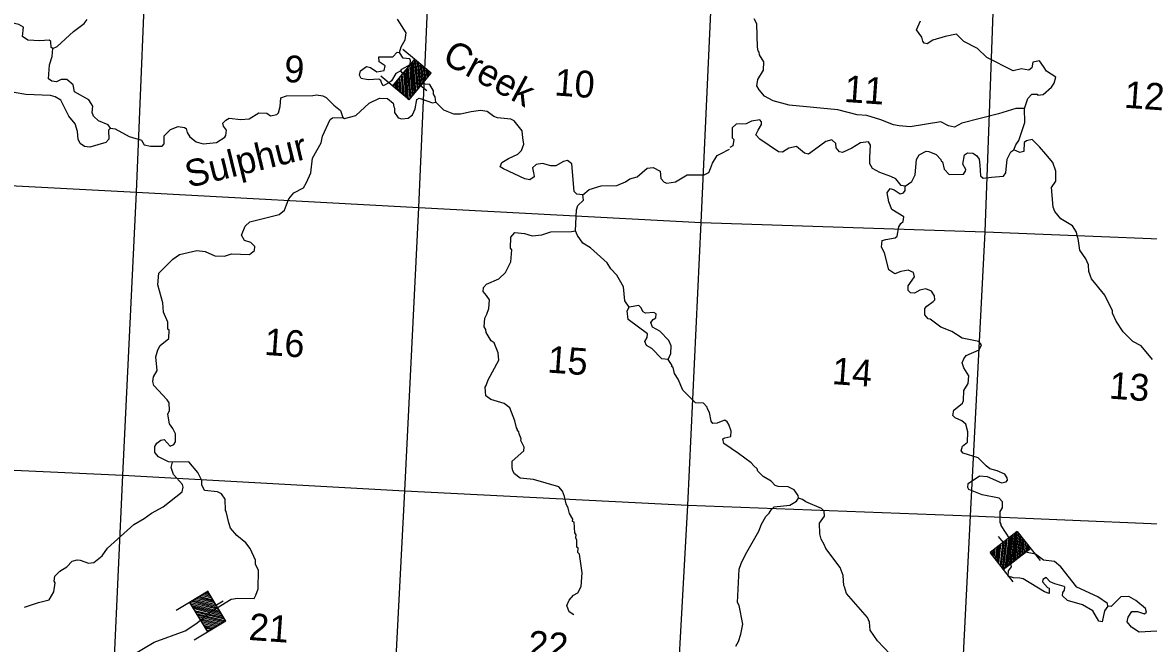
# Model space of a CAD drawing. Extents: x -2721949 to 2144400, y 208501 to 16582360.
# Drawn here: x 621852 to 642856, y 16490511 to 16502098 of the extents above; entities that cross this region are included whole.
import ezdxf

# ---------------------------------------------------------------- set-up
doc = ezdxf.new("R2010")
doc.units = 0
for name, color, linetype in [('L13', 7, 'Continuous'), ('L14', 7, 'Continuous'), ('L3', 7, 'Continuous'), ('L4', 7, 'Continuous'), ('L6', 7, 'Continuous')]:
    doc.layers.add(name, color=color, linetype=linetype)

msp = doc.modelspace()

# ---------------------------------------------------------------- linework, layer by layer
at = {"layer": 'L13'}
for points in [[(627642, 16467183), (628019, 16472303), (628299, 16477597), (628490, 16482814), (628711, 16488095), (628981, 16493357), (629244, 16498644), (629474, 16503925), (629730, 16509238), (629904, 16514330)], [(632956, 16466943), (633270, 16472008), (633510, 16477322), (633745, 16482561), (633972, 16487817), (634260, 16493094), (634513, 16498365), (634752, 16503654), (634969, 16508995), (635209, 16514096)], [(622431, 16467457), (622709, 16472492), (623000, 16477811), (623261, 16483064), (623483, 16488354), (623721, 16493652), (623976, 16498931), (624195, 16504188), (624408, 16509470), (624549, 16512715)], [(638535, 16471203), (638535, 16471789), (638796, 16477051), (639034, 16482331), (639270, 16487587), (639534, 16492890), (639807, 16498194), (640003, 16503477), (640266, 16508764), (640281, 16509238)], [(612387, 16499505), (618657, 16499213), (623976, 16498931), (629244, 16498644), (634513, 16498365), (639807, 16498194), (645073, 16497982), (650191, 16497706), (655480, 16497459), (660527, 16497247)], [(612143, 16494240), (618450, 16493897), (623721, 16493652), (628981, 16493357), (634260, 16493094), (639534, 16492890), (644816, 16492670), (649947, 16492334), (655214, 16492139), (660521, 16491925), (660663, 16491923)]]:
    msp.add_lwpolyline(points, dxfattribs=at)
at = {"layer": 'L3'}
for points in [[(622419, 16501612), (622387, 16501631), (622378, 16501741), (622347, 16501768), (622178, 16501755), (621953, 16501771), (621849, 16501837), (621870, 16502012), (621782, 16502060), (621304, 16502169)], [(622419, 16501612), (622497, 16501648), (622802, 16501928), (623005, 16502081), (623060, 16502152)], [(628883, 16501540), (628916, 16501647), (628992, 16501775), (629010, 16501908), (628844, 16502163)], [(640541, 16500493), (640382, 16500496), (640057, 16500393), (639375, 16500217), (639235, 16500143), (639128, 16500167), (638983, 16500245), (638408, 16500152), (638208, 16500167), (638101, 16500191), (637865, 16500283), (637602, 16500361), (637419, 16500374), (637058, 16500467), (636152, 16500557), (635856, 16500637), (635695, 16500724), (635595, 16500840), (635550, 16500919), (635567, 16501035), (635672, 16501211), (635683, 16501361), (635600, 16501492), (635595, 16501543), (635572, 16501570), (635560, 16501638), (635550, 16502074), (635498, 16502169)], [(640541, 16500493), (640605, 16500680), (640677, 16500759), (640778, 16500760), (640793, 16500742), (640894, 16500752), (641047, 16500891), (641094, 16500963), (641127, 16501078), (640951, 16501191), (640899, 16501279), (640823, 16501384), (640696, 16501360), (640679, 16501253), (640626, 16501206), (640486, 16501233), (640332, 16501194), (639840, 16501447), (639667, 16501610), (639409, 16501746), (639277, 16501881), (639064, 16501837), (638834, 16501770), (638728, 16501703), (638671, 16501715), (638648, 16501750), (638628, 16501827), (638529, 16501960), (638600, 16502130)], [(623492, 16500129), (623447, 16500191), (623268, 16500262), (623174, 16500353), (623154, 16500421), (623162, 16500538), (623086, 16500652), (622821, 16500805), (622797, 16500932), (622679, 16501033), (622570, 16501032), (622483, 16500988), (622400, 16501003), (622337, 16501049), (622355, 16501307), (622408, 16501462), (622419, 16501612)], [(628141, 16501117), (628156, 16501199), (628270, 16501275), (628344, 16501261), (628464, 16501177), (628599, 16501201), (628614, 16501292), (628502, 16501367), (628501, 16501459), (628760, 16501457), (628841, 16501543), (628883, 16501540)], [(628909, 16501196), (628928, 16501228), (629085, 16501317), (629090, 16501392), (629075, 16501418), (628951, 16501435), (628883, 16501540)], [(628909, 16501196), (628813, 16501144), (628736, 16501007), (628700, 16500976), (628579, 16500918), (628557, 16500961), (628536, 16501013), (628496, 16501041), (628302, 16501030), (628170, 16501056), (628141, 16501117)], [(629561, 16500613), (629552, 16500714), (629521, 16500758), (629518, 16500825), (629451, 16500939), (629193, 16500957), (628931, 16501160), (628909, 16501196)], [(623492, 16500129), (623456, 16500090), (623461, 16499922), (623406, 16499859), (623107, 16499772), (623007, 16499787), (622928, 16499843), (622892, 16499921), (622877, 16500064), (622837, 16500210), (622713, 16500352), (622567, 16500647), (622463, 16500714), (622373, 16500737), (621914, 16500753), (621699, 16500794)], [(623492, 16500129), (623583, 16500114), (623841, 16499970), (624070, 16499903), (624123, 16499816), (624238, 16499791), (624456, 16499792), (624492, 16499831), (624494, 16499982), (624612, 16500099), (624758, 16500155), (624874, 16500138), (624906, 16500119), (624926, 16500043), (624970, 16499964), (625089, 16499872), (625220, 16499837), (625473, 16499861), (625623, 16499959), (625642, 16499991), (625657, 16500090), (625604, 16500161), (625591, 16500221), (625645, 16500275), (625707, 16500313), (625923, 16500289), (626082, 16500302), (626258, 16500415), (626408, 16500405), (626480, 16500358), (626599, 16500383), (626626, 16500414), (626659, 16500529), (626671, 16500695), (626774, 16500730), (627269, 16500736), (627336, 16500748), (627452, 16500731), (627517, 16500701), (627657, 16500557), (627784, 16500456), (627825, 16500328)], [(627825, 16500328), (627857, 16500309), (628070, 16500360), (628321, 16500593), (628512, 16500688), (628662, 16500678), (628765, 16500595), (628777, 16500527), (628792, 16500501), (628794, 16500417), (628862, 16500320), (628928, 16500299), (629046, 16500315), (629126, 16500376), (629176, 16500490), (629205, 16500664), (629248, 16500686), (629306, 16500665), (629502, 16500600), (629561, 16500613)], [(632307, 16498884), (632191, 16498892), (632144, 16498946), (632098, 16499460), (632019, 16499524), (631942, 16499504), (631802, 16499422), (631710, 16499421), (631554, 16499465), (631436, 16499449), (631364, 16499387), (631383, 16499293), (631389, 16499268), (631394, 16499217), (631315, 16499164), (631224, 16499179), (630827, 16499367), (630763, 16499405), (630794, 16499486), (630917, 16499561), (631090, 16499641), (631162, 16499711), (631203, 16499825), (631187, 16499944), (631171, 16500079), (631026, 16500265), (630961, 16500295), (630712, 16500321), (630646, 16500342), (630519, 16500435), (630395, 16500453), (630218, 16500432), (630022, 16500387), (629897, 16500388), (629709, 16500460), (629561, 16500613)], [(640343, 16499720), (640384, 16499818), (640440, 16499897), (640547, 16500233), (640541, 16500493)], [(624651, 16493894), (624576, 16493900), (624390, 16493997), (624321, 16494077), (624320, 16494186), (624358, 16494250), (624429, 16494304), (624497, 16494316), (624605, 16494191), (624675, 16494227), (624703, 16494276), (624706, 16494426), (624654, 16494522), (624624, 16494566), (624593, 16494610), (624564, 16494788), (624595, 16494861), (624588, 16495004), (624550, 16495057), (624302, 16495325), (624282, 16495402), (624296, 16495485), (624364, 16495606), (624340, 16495858), (624375, 16495990), (624422, 16496070), (624582, 16496201), (624585, 16496360), (624562, 16496378), (624562, 16496504), (624484, 16496693), (624471, 16496870), (624378, 16497203), (624394, 16497420), (624656, 16497685), (624779, 16497768), (625102, 16497846), (625260, 16497826), (625438, 16497746), (625622, 16497741), (625751, 16497782), (626084, 16497767), (626182, 16497843), (626187, 16497918), (626109, 16497991), (625994, 16498032), (625934, 16498129), (626005, 16498299), (626095, 16498377), (626640, 16498513), (626738, 16498598), (626779, 16498696), (626820, 16498810), (626912, 16498921), (627095, 16499016), (627152, 16499112), (627232, 16499291), (627260, 16499565), (627423, 16499855), (627448, 16499978), (627588, 16500286), (627632, 16500317), (627825, 16500328)], [(638320, 16499045), (638245, 16499059), (638145, 16499184), (638048, 16499224), (637844, 16499297), (637707, 16499374), (637655, 16499462), (637655, 16499579), (637672, 16499812), (637634, 16499873), (637482, 16499851), (637324, 16499753), (637151, 16499674), (637094, 16499686), (637032, 16499757), (637021, 16499842), (636950, 16499906), (636840, 16499880), (636627, 16499720), (636513, 16499644), (636439, 16499658), (636289, 16499786), (636144, 16499754), (636030, 16499679), (635955, 16499684), (635604, 16499919), (635534, 16499999), (635574, 16500088), (635640, 16500192), (635636, 16500243), (635605, 16500279), (635452, 16500256), (635348, 16500205), (635164, 16500201), (635092, 16500131), (635087, 16499948), (635118, 16499912), (635101, 16499796), (635049, 16499766)], [(642932, 16495810), (642717, 16496068), (642563, 16496146), (642384, 16496326), (642256, 16496528), (642183, 16496675), (642186, 16496717), (642040, 16497012), (641794, 16497314), (641745, 16497452), (641737, 16497578), (641687, 16497690), (641573, 16497849), (641547, 16498068), (641532, 16498095), (641513, 16498188), (641438, 16498302), (641222, 16498435), (641106, 16498569), (641078, 16498655), (641046, 16499017), (641130, 16499136), (641126, 16499321), (641071, 16499484), (640940, 16499644), (640824, 16499778), (640683, 16499913), (640581, 16499887), (640537, 16499857), (640533, 16499690), (640457, 16499670), (640343, 16499720)], [(632307, 16498884), (632423, 16498984), (632646, 16499052), (632939, 16499056), (633103, 16499128), (633182, 16499181), (633319, 16499221), (633507, 16499383), (633616, 16499392), (633745, 16499324), (633760, 16499189), (633822, 16499118), (633871, 16499098), (634032, 16499128), (634251, 16499255), (634569, 16499257), (634656, 16499301), (634686, 16499374), (634726, 16499471), (634812, 16499616), (634873, 16499645), (635038, 16499733)], [(638320, 16499045), (638443, 16499129), (638502, 16499258), (638531, 16499541), (638579, 16499629), (638709, 16499695), (638759, 16499692), (638897, 16499632), (638983, 16499542), (638989, 16499508), (639013, 16499498), (639045, 16499362), (639139, 16499263), (639407, 16499269), (639444, 16499324), (639447, 16499358), (639395, 16499454), (639424, 16499627), (639477, 16499665), (639577, 16499658), (639650, 16499619), (639695, 16499549), (639712, 16499439), (639723, 16499237), (639770, 16499192), (639930, 16499214), (640149, 16499232), (640195, 16499296), (640222, 16499545), (640290, 16499682), (640343, 16499720)], [(632167, 16498208), (632187, 16498600), (632209, 16498682), (632317, 16498783), (632307, 16498884)], [(640373, 16492219), (640348, 16492338), (640107, 16492715), (640109, 16492740), (640086, 16492767), (640092, 16492976), (640130, 16493040), (640130, 16493157), (640068, 16493220), (639755, 16493285), (639503, 16493387), (639488, 16493421), (639494, 16493496), (639705, 16493640), (639846, 16493630), (640114, 16493510), (640199, 16493529), (640226, 16493560), (640221, 16493603), (640176, 16493673), (640030, 16493734), (639898, 16493768), (639827, 16493824), (639679, 16493976), (639401, 16494063), (639362, 16494108), (639385, 16494190), (639482, 16494267), (639488, 16494459), (639448, 16494604), (639377, 16494668), (639247, 16494719), (639208, 16494764), (639224, 16494863), (639384, 16494994), (639404, 16495042), (639410, 16495234), (639494, 16495362), (639504, 16495504), (639414, 16495653), (639379, 16495747), (639410, 16495820), (639456, 16495884), (639698, 16495992), (639738, 16496081), (639692, 16496143), (639379, 16496207), (639187, 16496330), (638984, 16496412), (638785, 16496560), (638744, 16496571), (638682, 16496643), (638682, 16496760), (638719, 16496807), (638842, 16496891), (638870, 16496922), (638867, 16496998), (638806, 16497086), (638700, 16497127), (638590, 16497101), (638494, 16497049), (638419, 16497055), (638372, 16497100), (638370, 16497184), (638491, 16497351), (638472, 16497436), (638374, 16497477), (638238, 16497453), (638127, 16497411), (638015, 16497486), (637929, 16497802), (637878, 16497906), (637887, 16498031), (637955, 16498051), (638133, 16498080), (638169, 16498111), (638198, 16498284), (638236, 16498349), (638281, 16498387), (638295, 16498470), (638071, 16498611), (638014, 16498749), (637984, 16498919), (638040, 16498999), (638114, 16498977), (638226, 16498902), (638286, 16498922), (638314, 16498962), (638320, 16499045)], [(632144, 16492778), (632112, 16492789), (632115, 16492830), (632055, 16492935), (632029, 16493037), (631993, 16493115), (631961, 16493251), (631926, 16493354), (631857, 16493435), (631381, 16493569), (631132, 16493595), (631029, 16493678), (630999, 16493731), (630987, 16493798), (630987, 16493916), (631202, 16494109), (631207, 16494176), (631149, 16494297), (631151, 16494331), (631116, 16494425), (631110, 16494459), (631086, 16494477), (631088, 16494502), (631066, 16494538), (631033, 16494665), (630942, 16494906), (630839, 16494989), (630585, 16495066), (630497, 16495131), (630484, 16495291), (630503, 16495323), (630536, 16495429), (630738, 16495800), (630723, 16495935), (630653, 16496124), (630597, 16496161), (630499, 16496311), (630495, 16496370), (630465, 16496422), (630476, 16496580), (630515, 16496653), (630548, 16496759), (630560, 16496926), (630507, 16497005), (630445, 16497076), (630450, 16497151), (630505, 16497214), (630738, 16497315), (630864, 16497431), (630962, 16497633), (630978, 16497858), (630955, 16497885), (630962, 16498094), (631035, 16498180), (631217, 16498159), (631357, 16498115), (631542, 16498135), (631705, 16498191), (632091, 16498196), (632167, 16498208)], [(633169, 16496788), (633085, 16496903), (633062, 16497164), (632936, 16497382), (632827, 16497499), (632760, 16497613), (632445, 16497895), (632301, 16497980), (632202, 16498121), (632167, 16498208)], [(633894, 16495807), (633778, 16495824), (633591, 16496013), (633494, 16496070), (633458, 16496148), (633505, 16496220), (633510, 16496287), (633152, 16496555), (633131, 16496716), (633169, 16496788)], [(633613, 16496555), (633665, 16496585), (633671, 16496660), (633631, 16496688), (633471, 16496674), (633431, 16496702), (633386, 16496781), (633347, 16496817), (633169, 16496788)], [(633894, 16495807), (633944, 16495921), (633954, 16496062), (633911, 16496166), (633739, 16496337), (633603, 16496414), (633575, 16496499), (633613, 16496555)], [(634813, 16494620), (634729, 16494617), (634698, 16494661), (634668, 16494822), (634631, 16494892), (634625, 16494918), (634555, 16494998), (634405, 16495000), (634171, 16495235), (634085, 16495442), (634017, 16495547), (633992, 16495658), (633960, 16495677), (633970, 16495701), (633894, 16495807)], [(636327, 16493222), (636322, 16493272), (636246, 16493378), (636133, 16493436), (635950, 16493441), (635893, 16493462), (635815, 16493543), (635670, 16493629), (635569, 16493728), (635555, 16493771), (635492, 16493826), (635446, 16493879), (635207, 16494055), (634936, 16494242), (634917, 16494327), (634952, 16494350), (635063, 16494376), (635070, 16494475), (635028, 16494596), (634999, 16494648), (634951, 16494677), (634882, 16494656), (634813, 16494620)], [(621887, 16491189), (622153, 16491279), (622348, 16491323), (622435, 16491476), (622463, 16491641), (622441, 16491677), (622456, 16491768), (622546, 16491861), (622677, 16491944), (622777, 16492046), (622871, 16492072), (622929, 16492068), (623084, 16492007), (623185, 16492025), (623337, 16492148), (623439, 16492291), (623931, 16492733), (624123, 16492844), (624256, 16492944), (624474, 16493062), (624828, 16493338), (624851, 16493428), (624838, 16493479), (624668, 16493667), (624627, 16493796), (624651, 16493894)], [(626175, 16491349), (626205, 16491414), (626246, 16491528), (626255, 16491879), (626195, 16491984), (626201, 16492067), (626100, 16492284), (626015, 16492390), (625849, 16492528), (625734, 16492662), (625699, 16492764), (625648, 16492977), (625640, 16492995), (625630, 16493205), (625562, 16493302), (625490, 16493340), (625249, 16493366), (625198, 16493470), (625195, 16493554), (625122, 16493701), (624952, 16493898), (624651, 16493894)], [(635158, 16490460), (635206, 16490549), (635249, 16490688), (635288, 16490869), (635221, 16491217), (635191, 16491278), (635219, 16491895), (635260, 16492001), (635339, 16492171), (635588, 16492605), (635639, 16492736), (635717, 16492881), (635780, 16492943), (635818, 16493007), (635872, 16493062), (636167, 16493091), (636290, 16493166), (636327, 16493222)], [(638034, 16490312), (637801, 16490563), (637665, 16490757), (637650, 16490909), (637615, 16490995), (637220, 16491442), (637187, 16491570), (637173, 16491596), (637161, 16491781), (637104, 16491927), (636837, 16492281), (636809, 16492358), (636749, 16492455), (636723, 16492557), (636721, 16492758), (636813, 16492885), (636803, 16492978), (636757, 16493032), (636465, 16493153), (636401, 16493200), (636327, 16493222)], [(632137, 16491046), (632049, 16491102), (632007, 16491223), (632048, 16491320), (632130, 16491415), (632208, 16491459), (632275, 16491572), (632294, 16491830), (632243, 16492176), (632212, 16492212), (632218, 16492287), (632194, 16492306), (632195, 16492439), (632173, 16492483), (632177, 16492541), (632155, 16492576), (632144, 16492778)], [(640949, 16491743), (640888, 16491705), (640877, 16491664), (640969, 16491557), (641002, 16491546), (641003, 16491446), (640913, 16491477), (640520, 16491715), (640454, 16491728), (640338, 16491736), (640240, 16491769), (640247, 16491868), (640302, 16491940), (640284, 16492042), (640302, 16492166), (640373, 16492219)], [(642099, 16491208), (642094, 16491259), (641911, 16491381), (641522, 16491559), (641223, 16491941), (641105, 16492041), (640897, 16492064), (640746, 16492176), (640590, 16492212), (640373, 16492219)], [(642099, 16491208), (642034, 16491121), (641994, 16490914), (641928, 16490927), (641817, 16491119), (641624, 16491234), (641345, 16491312), (641251, 16491403), (641255, 16491461), (641292, 16491509), (641296, 16491559), (641280, 16491577), (641108, 16491622), (641019, 16491662), (640949, 16491743)], [(623907, 16490299), (624309, 16490538), (624885, 16490748), (625086, 16490875), (625388, 16491121), (625747, 16491338), (625866, 16491355), (626175, 16491349)], [(643011, 16490741), (642684, 16490722), (642540, 16490816), (642455, 16490915), (642478, 16491005), (642544, 16491109), (642653, 16491110), (642784, 16491067), (642819, 16491098), (642799, 16491166), (642617, 16491313), (642489, 16491389), (642338, 16491383), (642157, 16491204), (642099, 16491208)]]:
    msp.add_lwpolyline(points, dxfattribs=at)
at = {"layer": 'L6'}
for p, q in [((629167, 16501411), (628946, 16501595)), ((629219, 16500855), (629166, 16501403)), ((629237, 16500879), (629190, 16501384)), ((629031, 16500685), (628983, 16501190)), ((629054, 16500658), (629011, 16501222)), ((629081, 16500689), (629029, 16501245)), ((629100, 16500713), (629048, 16501269)), ((629127, 16500745), (629075, 16501301)), ((629146, 16500768), (629102, 16501324)), ((629172, 16500792), (629121, 16501356)), ((629191, 16500824), (629139, 16501380)), ((629264, 16500902), (629222, 16501365)), ((629283, 16500934), (629245, 16501339)), ((629310, 16500966), (629277, 16501311)), ((629329, 16500990), (629300, 16501293)), ((629356, 16501013), (629333, 16501274)), ((629374, 16501036), (629356, 16501247)), ((629401, 16501068), (629388, 16501228)), ((629421, 16501100), (629411, 16501201)), ((629439, 16501124), (629435, 16501183)), ((629062, 16500657), (628533, 16501097)), ((628818, 16500867), (628808, 16500968)), ((628841, 16500841), (628827, 16500992)), ((628865, 16500822), (628846, 16501024)), ((628896, 16500795), (628873, 16501056)), ((628920, 16500776), (628892, 16501080)), ((628952, 16500749), (628919, 16501103)), ((628975, 16500730), (628937, 16501127)), ((629007, 16500703), (628964, 16501158)), ((629466, 16501147), (629467, 16501164)), ((628786, 16500886), (628782, 16500945)), ((629392, 16500826), (629274, 16500918)), ((640382, 16492578), (640317, 16492022)), ((640408, 16492602), (640343, 16492037)), ((640432, 16492575), (640370, 16492069)), ((640408, 16492602), (640838, 16492060)), ((640050, 16492510), (640143, 16492395)), ((640098, 16492356), (640056, 16492008)), ((640133, 16492379), (640087, 16491972)), ((640160, 16492402), (640102, 16491946)), ((640187, 16492425), (640125, 16491919)), ((640213, 16492440), (640148, 16491892)), ((640248, 16492471), (640175, 16491915)), ((640275, 16492494), (640201, 16491930)), ((640301, 16492509), (640228, 16491954)), ((640328, 16492532), (640255, 16491977)), ((640355, 16492555), (640290, 16491999)), ((640455, 16492548), (640397, 16492092)), ((640477, 16492513), (640432, 16492115)), ((640501, 16492486), (640459, 16492138)), ((640515, 16492460), (640485, 16492153)), ((640539, 16492433), (640503, 16492176)), ((640561, 16492398), (640539, 16492199)), ((640584, 16492371), (640565, 16492222)), ((639912, 16492211), (639910, 16492194)), ((639938, 16492225), (639934, 16492167)), ((639965, 16492249), (639949, 16492141)), ((639991, 16492272), (639972, 16492114)), ((640027, 16492294), (639995, 16492087)), ((640045, 16492318), (640018, 16492061)), ((640071, 16492333), (640041, 16492034)), ((640608, 16492345), (640592, 16492245)), ((640622, 16492318), (640618, 16492260)), ((640148, 16491892), (640324, 16491662)), ((625478, 16491199), (625026, 16491315)), ((625455, 16491234), (625060, 16491329)), ((625433, 16491269), (625095, 16491352)), ((625418, 16491295), (625122, 16491367)), ((625403, 16491321), (625148, 16491390)), ((625389, 16491356), (625183, 16491404)), ((625366, 16491391), (625218, 16491427)), ((625343, 16491418), (625244, 16491441)), ((625328, 16491444), (625271, 16491465)), ((625314, 16491478), (625297, 16491479)), ((624964, 16491277), (624719, 16491128)), ((625507, 16491146), (624973, 16491277)), ((625530, 16491111), (624987, 16491242)), ((625493, 16491172), (625000, 16491300)), ((625545, 16491085), (625002, 16491216)), ((625567, 16491050), (625025, 16491189)), ((625582, 16491024), (625040, 16491163)), ((625605, 16490989), (625062, 16491120)), ((625620, 16490962), (625077, 16491094)), ((625594, 16491299), (625471, 16491224)), ((625642, 16490927), (625056, 16490576)), ((625642, 16490927), (625092, 16491067)), ((625608, 16490913), (625115, 16491041)), ((625582, 16490898), (625137, 16491006)), ((625547, 16490876), (625160, 16490970)), ((625520, 16490861), (625175, 16490944)), ((625485, 16490838), (625190, 16490918)), ((625459, 16490823), (625204, 16490884)), ((625424, 16490801), (625227, 16490848)), ((625398, 16490786), (625250, 16490822)), ((625363, 16490772), (625265, 16490796)), ((625337, 16490748), (625279, 16490761))]:
    msp.add_line(p, q, dxfattribs=at)
for points in [[(629466, 16501147), (629475, 16501155), (629167, 16501411), (628754, 16500914)], [(629062, 16500657), (629466, 16501147)], [(640408, 16492602), (639903, 16492211)], [(639903, 16492211), (639903, 16492203), (640148, 16491892), (640662, 16492291)], [(625314, 16491478), (625314, 16491487), (624964, 16491277), (625301, 16490726)], [(625642, 16490927), (625314, 16491478)]]:
    msp.add_lwpolyline(points, dxfattribs=at)

# ---------------------------------------------------------------- texts
at = {"layer": 'L14'}
for s, height, p in [('9', 501, (626718, 16500993)), ('10', 500.8, (631763, 16500739)), ('11', 500.8, (637169, 16500618)), ('12', 500.8, (642392, 16500510)), ('16', 500.8, (626352, 16495898)), ('15', 500.8, (631634, 16495568)), ('14', 500.8, (636941, 16495353)), ('13', 500.8, (642111, 16495082)), ('21', 500.8, (626061, 16490579)), ('22', 500.8, (631269, 16490255))]:
    msp.add_text(s, height=height, rotation=355.8844, dxfattribs=at).set_placement(p)
at = {"layer": 'L4'}
for s, rotation, p in [('Creek', 331.5601, (629657, 16501359)), ('Sulphur', 13.7824, (624952, 16499011))]:
    msp.add_text(s, height=500.8, rotation=rotation, dxfattribs=at).set_placement(p)

doc.saveas('drawing.dxf')
